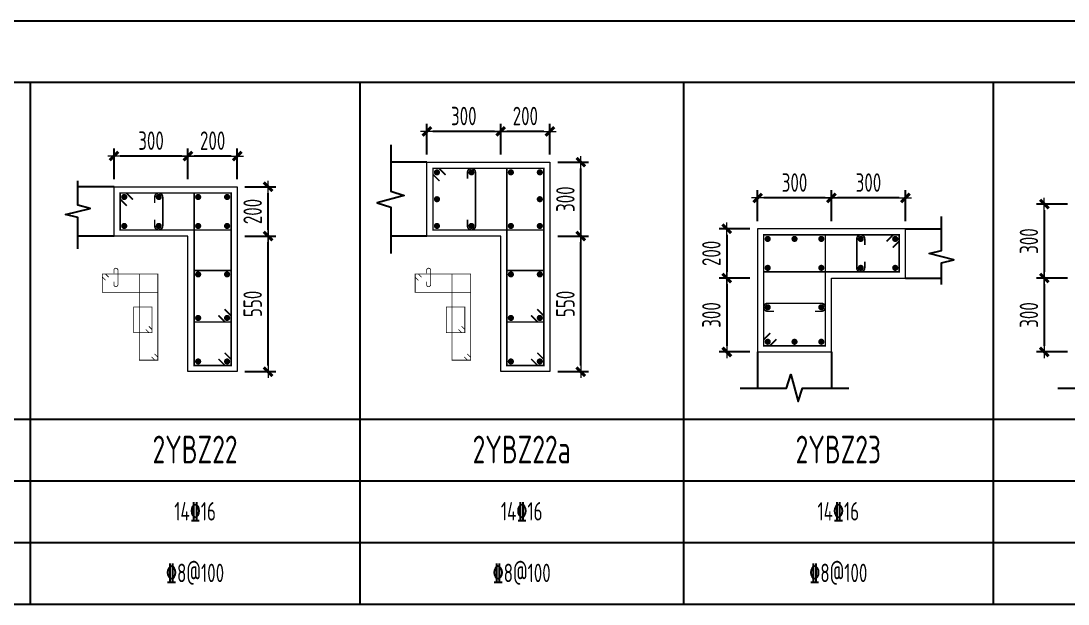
# Model space of a CAD drawing. Extents: x 292423 to 376523, y 106557 to 361882.
# Drawn here: x 329941 to 346941, y 260971 to 270438 of the extents above; entities that cross this region are included whole.
import ezdxf
from ezdxf.enums import TextEntityAlignment as Align

# ---------------------------------------------------------------- set-up
doc = ezdxf.new("R2010")
doc.units = 0
doc.header["$LTSCALE"] = 1000
doc.layers.get('0').update_dxf_attribs({"linetype": 'CONTINUOUS'})
doc.layers.get('Defpoints').update_dxf_attribs({"linetype": 'CONTINUOUS'})
for name, color, linetype, lineweight in [('REIN', 6, 'CONTINUOUS', 18), ('Z-柱大样外框', 7, 'ByLayer', 18), ('Z-详图标注', 3, 'CONTINUOUS', 18)]:
    doc.layers.add(name, color=color, linetype=linetype, lineweight=lineweight)
doc.layers.add('TAB', color=7, linetype='CONTINUOUS')
doc.layers.add('THIN', color=7, linetype='CONTINUOUS')
doc.styles.get("Standard").update_dxf_attribs({"font": 'tssdeng.shx', "width": 0.7, "bigfont": 'tssdchn.shx'})
doc.styles.add('TCCAD_Dimension', font='Tssdeng.shx', dxfattribs={"width": 0.7, "bigfont": 'tssdchn.shx'})
doc.dimstyles.new('TCCAD_25_100', dxfattribs={"dimtxt": 300, "dimasz": 100, "dimexe": 125, "dimexo": 125, "dimgap": 100, "dimtad": 1, "dimdec": 0, "dimlfac": 0.25, "dimzin": 0, "dimdsep": 46, "dimtxsty": 'TCCAD_Dimension', "dimblk": '_TCDBK25_100', "dimcen": 0, "dimclrt": 7, "dimadec": 0, "dimazin": 0, "dimtfac": 1, "dimtdec": 0, "dimtix": 1, "dimtmove": 2, "dimatfit": 3, "dimfxl": 1, "dimtolj": 1, "dimtzin": 0, "dimarcsym": 0})

# ---------------------------------------------------------------- blocks, each defined once
blk = doc.blocks.new('_TCDBK25_100')
blk.add_line((-1, 0), (1, 0))
at = {"const_width": 0.5}
blk.add_lwpolyline([(-0.7, -0.7), (0.7, 0.7)], dxfattribs=at)
blk = doc.blocks.new('*D443')
at = {"layer": 'Defpoints', "color": 0}
for p in [(333453, 266944), (333953, 266944), (333453, 264744)]:
    blk.add_point(p, dxfattribs=at)
at = {"layer": 'Z-详图标注', "color": 0, "lineweight": -2}
for p, q in [((333578, 266944), (334078, 266944)), ((333953, 264844), (333953, 266844)), ((333578, 264744), (334078, 264744))]:
    blk.add_line(p, q, dxfattribs=at)
at = {"layer": 'Z-详图标注', "color": 0, "lineweight": -2, "xscale": 100, "yscale": 100, "zscale": 100}
for p, rotation in [((333953, 266944), 90), ((333953, 264744), 270)]:
    blk.add_blockref('_TCDBK25_100', p, dxfattribs=dict(at, rotation=rotation))
at = {"layer": 'Z-详图标注', "color": 7, "insert": (333703, 265844), "char_height": 300, "attachment_point": 5, "rotation": 90, "style": 'TCCAD_Dimension'}
blk.add_mtext('\\A1;550', dxfattribs=at)
blk = doc.blocks.new('*D444')
at = {"layer": 'Defpoints', "color": 0}
for p in [(333453, 267744), (333953, 267744), (333453, 266944)]:
    blk.add_point(p, dxfattribs=at)
at = {"layer": 'Z-详图标注', "color": 0, "lineweight": -2}
for p, q in [((333578, 267744), (334078, 267744)), ((333953, 267044), (333953, 267644)), ((333578, 266944), (334078, 266944))]:
    blk.add_line(p, q, dxfattribs=at)
at = {"layer": 'Z-详图标注', "color": 0, "lineweight": -2, "xscale": 100, "yscale": 100, "zscale": 100}
for p, rotation in [((333953, 267744), 90), ((333953, 266944), 270)]:
    blk.add_blockref('_TCDBK25_100', p, dxfattribs=dict(at, rotation=rotation))
at = {"layer": 'Z-详图标注', "color": 7, "insert": (333703, 267344), "char_height": 300, "attachment_point": 5, "rotation": 90, "style": 'TCCAD_Dimension'}
blk.add_mtext('\\A1;200', dxfattribs=at)
blk = doc.blocks.new('*D445')
at = {"layer": 'Defpoints', "color": 0}
for p in [(332653, 268244), (332653, 267744), (333453, 267744)]:
    blk.add_point(p, dxfattribs=at)
at = {"layer": 'Z-详图标注', "color": 0, "lineweight": -2}
for p, q in [((332653, 267869), (332653, 268369)), ((333453, 267869), (333453, 268369)), ((333353, 268244), (332753, 268244))]:
    blk.add_line(p, q, dxfattribs=at)
at = {"layer": 'Z-详图标注', "color": 0, "lineweight": -2, "xscale": 100, "yscale": 100, "zscale": 100, "rotation": 180}
blk.add_blockref('_TCDBK25_100', (332653, 268244), dxfattribs=at)
at = {"layer": 'Z-详图标注', "color": 0, "lineweight": -2, "xscale": 100, "yscale": 100, "zscale": 100}
blk.add_blockref('_TCDBK25_100', (333453, 268244), dxfattribs=at)
at = {"layer": 'Z-详图标注', "color": 7, "insert": (333053, 268494), "char_height": 300, "attachment_point": 5, "style": 'TCCAD_Dimension'}
blk.add_mtext('\\A1;200', dxfattribs=at)
blk = doc.blocks.new('*D446')
at = {"layer": 'Defpoints', "color": 0}
for p in [(331453, 268244), (331453, 267744), (332653, 267744)]:
    blk.add_point(p, dxfattribs=at)
at = {"layer": 'Z-详图标注', "color": 0, "lineweight": -2}
for p, q in [((331453, 267869), (331453, 268369)), ((332653, 267869), (332653, 268369)), ((332553, 268244), (331553, 268244))]:
    blk.add_line(p, q, dxfattribs=at)
at = {"layer": 'Z-详图标注', "color": 0, "lineweight": -2, "xscale": 100, "yscale": 100, "zscale": 100, "rotation": 180}
blk.add_blockref('_TCDBK25_100', (331453, 268244), dxfattribs=at)
at = {"layer": 'Z-详图标注', "color": 0, "lineweight": -2, "xscale": 100, "yscale": 100, "zscale": 100}
blk.add_blockref('_TCDBK25_100', (332653, 268244), dxfattribs=at)
at = {"layer": 'Z-详图标注', "color": 7, "insert": (332053, 268494), "char_height": 300, "attachment_point": 5, "style": 'TCCAD_Dimension'}
blk.add_mtext('\\A1;300', dxfattribs=at)
blk = doc.blocks.new('*D447')
at = {"layer": 'Defpoints', "color": 0}
for p in [(343100, 267564), (343100, 267064), (344300, 267064)]:
    blk.add_point(p, dxfattribs=at)
at = {"layer": 'Z-详图标注', "color": 0, "lineweight": -2}
for p, q in [((343100, 267189), (343100, 267689)), ((344300, 267189), (344300, 267689)), ((344200, 267564), (343200, 267564))]:
    blk.add_line(p, q, dxfattribs=at)
at = {"layer": 'Z-详图标注', "color": 0, "lineweight": -2, "xscale": 100, "yscale": 100, "zscale": 100, "rotation": 180}
blk.add_blockref('_TCDBK25_100', (343100, 267564), dxfattribs=at)
at = {"layer": 'Z-详图标注', "color": 0, "lineweight": -2, "xscale": 100, "yscale": 100, "zscale": 100}
blk.add_blockref('_TCDBK25_100', (344300, 267564), dxfattribs=at)
at = {"layer": 'Z-详图标注', "color": 7, "insert": (343700, 267814), "char_height": 300, "attachment_point": 5, "style": 'TCCAD_Dimension'}
blk.add_mtext('\\A1;300', dxfattribs=at)
blk = doc.blocks.new('*D448')
at = {"layer": 'Defpoints', "color": 0}
for p in [(341900, 267564), (341900, 267064), (343100, 267064)]:
    blk.add_point(p, dxfattribs=at)
at = {"layer": 'Z-详图标注', "color": 0, "lineweight": -2}
for p, q in [((341900, 267189), (341900, 267689)), ((343100, 267189), (343100, 267689)), ((343000, 267564), (342000, 267564))]:
    blk.add_line(p, q, dxfattribs=at)
at = {"layer": 'Z-详图标注', "color": 0, "lineweight": -2, "xscale": 100, "yscale": 100, "zscale": 100, "rotation": 180}
blk.add_blockref('_TCDBK25_100', (341900, 267564), dxfattribs=at)
at = {"layer": 'Z-详图标注', "color": 0, "lineweight": -2, "xscale": 100, "yscale": 100, "zscale": 100}
blk.add_blockref('_TCDBK25_100', (343100, 267564), dxfattribs=at)
at = {"layer": 'Z-详图标注', "color": 7, "insert": (342500, 267814), "char_height": 300, "attachment_point": 5, "style": 'TCCAD_Dimension'}
blk.add_mtext('\\A1;300', dxfattribs=at)
blk = doc.blocks.new('*D449')
at = {"layer": 'Defpoints', "color": 0}
for p in [(341900, 267064), (341400, 266264), (341900, 266264)]:
    blk.add_point(p, dxfattribs=at)
at = {"layer": 'Z-详图标注', "color": 0, "lineweight": -2}
for p, q in [((341775, 267064), (341275, 267064)), ((341400, 266964), (341400, 266364)), ((341775, 266264), (341275, 266264))]:
    blk.add_line(p, q, dxfattribs=at)
at = {"layer": 'Z-详图标注', "color": 0, "lineweight": -2, "xscale": 100, "yscale": 100, "zscale": 100}
for p, rotation in [((341400, 267064), 90), ((341400, 266264), 270)]:
    blk.add_blockref('_TCDBK25_100', p, dxfattribs=dict(at, rotation=rotation))
at = {"layer": 'Z-详图标注', "color": 7, "insert": (341150, 266664), "char_height": 300, "attachment_point": 5, "rotation": 90, "style": 'TCCAD_Dimension'}
blk.add_mtext('\\A1;200', dxfattribs=at)
blk = doc.blocks.new('*D450')
at = {"layer": 'Defpoints', "color": 0}
for p in [(341900, 266264), (341400, 265064), (341900, 265064)]:
    blk.add_point(p, dxfattribs=at)
at = {"layer": 'Z-详图标注', "color": 0, "lineweight": -2}
for p, q in [((341775, 266264), (341275, 266264)), ((341400, 266164), (341400, 265164)), ((341775, 265064), (341275, 265064))]:
    blk.add_line(p, q, dxfattribs=at)
at = {"layer": 'Z-详图标注', "color": 0, "lineweight": -2, "xscale": 100, "yscale": 100, "zscale": 100}
for p, rotation in [((341400, 266264), 90), ((341400, 265064), 270)]:
    blk.add_blockref('_TCDBK25_100', p, dxfattribs=dict(at, rotation=rotation))
at = {"layer": 'Z-详图标注', "color": 7, "insert": (341150, 265664), "char_height": 300, "attachment_point": 5, "rotation": 90, "style": 'TCCAD_Dimension'}
blk.add_mtext('\\A1;300', dxfattribs=at)
blk = doc.blocks.new('*D579')
at = {"layer": 'Defpoints', "color": 0}
for p in [(338530, 266944), (339030, 266944), (338530, 264744)]:
    blk.add_point(p, dxfattribs=at)
at = {"layer": 'Z-详图标注', "color": 0, "lineweight": -2}
for p, q in [((338655, 266944), (339155, 266944)), ((339030, 264844), (339030, 266844)), ((338655, 264744), (339155, 264744))]:
    blk.add_line(p, q, dxfattribs=at)
at = {"layer": 'Z-详图标注', "color": 0, "lineweight": -2, "xscale": 100, "yscale": 100, "zscale": 100}
for p, rotation in [((339030, 266944), 90), ((339030, 264744), 270)]:
    blk.add_blockref('_TCDBK25_100', p, dxfattribs=dict(at, rotation=rotation))
at = {"layer": 'Z-详图标注', "color": 7, "insert": (338780, 265844), "char_height": 300, "attachment_point": 5, "rotation": 90, "style": 'TCCAD_Dimension'}
blk.add_mtext('\\A1;550', dxfattribs=at)
blk = doc.blocks.new('*D580')
at = {"layer": 'Defpoints', "color": 0}
for p in [(338530, 268144), (339030, 268144), (338530, 266944)]:
    blk.add_point(p, dxfattribs=at)
at = {"layer": 'Z-详图标注', "color": 0, "lineweight": -2}
for p, q in [((338655, 268144), (339155, 268144)), ((339030, 267044), (339030, 268044)), ((338655, 266944), (339155, 266944))]:
    blk.add_line(p, q, dxfattribs=at)
at = {"layer": 'Z-详图标注', "color": 0, "lineweight": -2, "xscale": 100, "yscale": 100, "zscale": 100}
for p, rotation in [((339030, 268144), 90), ((339030, 266944), 270)]:
    blk.add_blockref('_TCDBK25_100', p, dxfattribs=dict(at, rotation=rotation))
at = {"layer": 'Z-详图标注', "color": 7, "insert": (338780, 267544), "char_height": 300, "attachment_point": 5, "rotation": 90, "style": 'TCCAD_Dimension'}
blk.add_mtext('\\A1;300', dxfattribs=at)
blk = doc.blocks.new('*D581')
at = {"layer": 'Defpoints', "color": 0}
for p in [(337730, 268644), (337730, 268144), (338530, 268144)]:
    blk.add_point(p, dxfattribs=at)
at = {"layer": 'Z-详图标注', "color": 0, "lineweight": -2}
for p, q in [((337730, 268269), (337730, 268769)), ((338530, 268269), (338530, 268769)), ((338430, 268644), (337830, 268644))]:
    blk.add_line(p, q, dxfattribs=at)
at = {"layer": 'Z-详图标注', "color": 0, "lineweight": -2, "xscale": 100, "yscale": 100, "zscale": 100, "rotation": 180}
blk.add_blockref('_TCDBK25_100', (337730, 268644), dxfattribs=at)
at = {"layer": 'Z-详图标注', "color": 0, "lineweight": -2, "xscale": 100, "yscale": 100, "zscale": 100}
blk.add_blockref('_TCDBK25_100', (338530, 268644), dxfattribs=at)
at = {"layer": 'Z-详图标注', "color": 7, "insert": (338130, 268894), "char_height": 300, "attachment_point": 5, "style": 'TCCAD_Dimension'}
blk.add_mtext('\\A1;200', dxfattribs=at)
blk = doc.blocks.new('*D582')
at = {"layer": 'Defpoints', "color": 0}
for p in [(336530, 268644), (336530, 268144), (337730, 268144)]:
    blk.add_point(p, dxfattribs=at)
at = {"layer": 'Z-详图标注', "color": 0, "lineweight": -2}
for p, q in [((336530, 268269), (336530, 268769)), ((337730, 268269), (337730, 268769)), ((337630, 268644), (336630, 268644))]:
    blk.add_line(p, q, dxfattribs=at)
at = {"layer": 'Z-详图标注', "color": 0, "lineweight": -2, "xscale": 100, "yscale": 100, "zscale": 100, "rotation": 180}
blk.add_blockref('_TCDBK25_100', (336530, 268644), dxfattribs=at)
at = {"layer": 'Z-详图标注', "color": 0, "lineweight": -2, "xscale": 100, "yscale": 100, "zscale": 100}
blk.add_blockref('_TCDBK25_100', (337730, 268644), dxfattribs=at)
at = {"layer": 'Z-详图标注', "color": 7, "insert": (337130, 268894), "char_height": 300, "attachment_point": 5, "style": 'TCCAD_Dimension'}
blk.add_mtext('\\A1;300', dxfattribs=at)
blk = doc.blocks.new('*D585')
at = {"layer": 'Defpoints', "color": 0}
for p in [(347055, 267464), (346555, 266264), (347055, 266264)]:
    blk.add_point(p, dxfattribs=at)
at = {"layer": 'Z-详图标注', "color": 0, "lineweight": -2}
for p, q in [((346930, 267464), (346430, 267464)), ((346555, 267364), (346555, 266364)), ((346930, 266264), (346430, 266264))]:
    blk.add_line(p, q, dxfattribs=at)
at = {"layer": 'Z-详图标注', "color": 0, "lineweight": -2, "xscale": 100, "yscale": 100, "zscale": 100}
for p, rotation in [((346555, 267464), 90), ((346555, 266264), 270)]:
    blk.add_blockref('_TCDBK25_100', p, dxfattribs=dict(at, rotation=rotation))
at = {"layer": 'Z-详图标注', "color": 7, "insert": (346305, 266864), "char_height": 300, "attachment_point": 5, "rotation": 90, "style": 'TCCAD_Dimension'}
blk.add_mtext('\\A1;300', dxfattribs=at)
blk = doc.blocks.new('*D586')
at = {"layer": 'Defpoints', "color": 0}
for p in [(347055, 266264), (346555, 265064), (347055, 265064)]:
    blk.add_point(p, dxfattribs=at)
at = {"layer": 'Z-详图标注', "color": 0, "lineweight": -2}
for p, q in [((346930, 266264), (346430, 266264)), ((346555, 266164), (346555, 265164)), ((346930, 265064), (346430, 265064))]:
    blk.add_line(p, q, dxfattribs=at)
at = {"layer": 'Z-详图标注', "color": 0, "lineweight": -2, "xscale": 100, "yscale": 100, "zscale": 100}
for p, rotation in [((346555, 266264), 90), ((346555, 265064), 270)]:
    blk.add_blockref('_TCDBK25_100', p, dxfattribs=dict(at, rotation=rotation))
at = {"layer": 'Z-详图标注', "color": 7, "insert": (346305, 265664), "char_height": 300, "attachment_point": 5, "rotation": 90, "style": 'TCCAD_Dimension'}
blk.add_mtext('\\A1;300', dxfattribs=at)

msp = doc.modelspace()

# ---------------------------------------------------------------- linework, layer by layer
at = {"layer": 'REIN', "color": 210}
for points, const_width in [([(336736, 267838.2), (336629.9, 267944.3), (336629.9, 268044.3), (338429.9, 268044.3), (338429.9, 267044.3), (336629.9, 267044.3), (336629.9, 268044.3), (336729.9, 268044.3), (336836, 267938.2)], 25), ([(338323.9, 265050.4), (338429.9, 264944.3), (338429.9, 264844.3), (337829.9, 264844.3), (337829.9, 268044.3), (338429.9, 268044.3), (338429.9, 264844.3), (338329.9, 264844.3), (338223.9, 264950.4)], 25), ([(331658.9, 267438.2), (331552.8, 267544.3), (331552.8, 267644.3), (333352.8, 267644.3), (333352.8, 267044.3), (331552.8, 267044.3), (331552.8, 267644.3), (331652.8, 267644.3), (331758.9, 267538.2)], 25), ([(333246.8, 265050.4), (333352.8, 264944.3), (333352.8, 264844.3), (332752.8, 264844.3), (332752.8, 267644.3), (333352.8, 267644.3), (333352.8, 264844.3), (333252.8, 264844.3), (333146.8, 264950.4)], 25), ([(342206, 265270), (342099.9, 265163.9), (341999.9, 265163.9), (341999.9, 266963.9), (342999.9, 266963.9), (342999.9, 265163.9), (341999.9, 265163.9), (341999.9, 265263.9), (342106, 265370)], 25), ([(343993.8, 266857.9), (344099.9, 266963.9), (344199.9, 266963.9), (344199.9, 266363.9), (341999.9, 266363.9), (341999.9, 266963.9), (344199.9, 266963.9), (344199.9, 266863.9), (344093.8, 266757.9)], 25), ([(331316.3, 266227), (331263.3, 266280.1), (331263.3, 266330.1), (332163.3, 266330.1), (332163.3, 266030.1), (331263.3, 266030.1), (331263.3, 266330.1), (331313.3, 266330.1), (331366.3, 266277)], 12.5), ([(332110.2, 265033.1), (332163.3, 264980.1), (332163.3, 264930.1), (331863.3, 264930.1), (331863.3, 266330.1), (332163.3, 266330.1), (332163.3, 264930.1), (332113.3, 264930.1), (332060.2, 264983.1)], 12.5), ([(336393.4, 266227), (336340.4, 266280.1), (336340.4, 266330.1), (337240.4, 266330.1), (337240.4, 266030.1), (336340.4, 266030.1), (336340.4, 266330.1), (336390.4, 266330.1), (336443.4, 266277)], 12.5), ([(337187.3, 265033.1), (337240.4, 264980.1), (337240.4, 264930.1), (336940.4, 264930.1), (336940.4, 266330.1), (337240.4, 266330.1), (337240.4, 264930.1), (337190.4, 264930.1), (337137.3, 264983.1)], 12.5)]:
    msp.add_lwpolyline(points, dxfattribs=dict(at, const_width=const_width))
at = {"layer": 'REIN', "color": 6, "const_width": 50}
for points in [[(336669.9, 267979.3, 1), (336719.9, 267979.3, 1)], [(337229.9, 267979.3, 1), (337279.9, 267979.3, 1)], [(337869.9, 267979.3, 1), (337919.9, 267979.3, 1)], [(338339.9, 267979.3, 1), (338389.9, 267979.3, 1)], [(331592.8, 267579.3, 1), (331642.8, 267579.3, 1)], [(332152.8, 267579.3, 1), (332202.8, 267579.3, 1)], [(332792.8, 267579.3, 1), (332842.8, 267579.3, 1)], [(333262.8, 267579.3, 1), (333312.8, 267579.3, 1)], [(336669.9, 267543.5, 1), (336719.9, 267543.5, 1)], [(338339.9, 267543.5, 1), (338389.9, 267543.5, 1)], [(331592.8, 267109.3, 1), (331642.8, 267109.3, 1)], [(332152.8, 267109.3, 1), (332202.8, 267109.3, 1)], [(332792.8, 267109.3, 1), (332842.8, 267109.3, 1)], [(333262.8, 267109.3, 1), (333312.8, 267109.3, 1)], [(336669.9, 267109.3, 1), (336719.9, 267109.3, 1)], [(337229.9, 267109.3, 1), (337279.9, 267109.3, 1)], [(337869.9, 267109.3, 1), (337919.9, 267109.3, 1)], [(338339.9, 267109.3, 1), (338389.9, 267109.3, 1)], [(342039.9, 266898.9, 1), (342089.9, 266898.9, 1)], [(342474.9, 266898.9, 1), (342524.9, 266898.9, 1)], [(342909.9, 266898.9, 1), (342959.9, 266898.9, 1)], [(343549.9, 266898.9, 1), (343599.9, 266898.9, 1)], [(344109.9, 266898.9, 1), (344159.9, 266898.9, 1)], [(342039.9, 266428.9, 1), (342089.9, 266428.9, 1)], [(342909.9, 266428.9, 1), (342959.9, 266428.9, 1)], [(343549.9, 266428.9, 1), (343599.9, 266428.9, 1)], [(344109.9, 266428.9, 1), (344159.9, 266428.9, 1)], [(332792.8, 266322.6, 1), (332842.8, 266322.6, 1)], [(333262.8, 266322.6, 1), (333312.8, 266322.6, 1)], [(337869.9, 266322.6, 1), (337919.9, 266322.6, 1)], [(338339.9, 266322.6, 1), (338389.9, 266322.6, 1)], [(342039.9, 265788.9, 1), (342089.9, 265788.9, 1)], [(342909.9, 265788.9, 1), (342959.9, 265788.9, 1)], [(332792.8, 265616, 1), (332842.8, 265616, 1)], [(333262.8, 265616, 1), (333312.8, 265616, 1)], [(337869.9, 265616, 1), (337919.9, 265616, 1)], [(338339.9, 265616, 1), (338389.9, 265616, 1)], [(342039.9, 265228.9, 1), (342089.9, 265228.9, 1)], [(342474.9, 265228.9, 1), (342524.9, 265228.9, 1)], [(342909.9, 265228.9, 1), (342959.9, 265228.9, 1)], [(332792.8, 264909.3, 1), (332842.8, 264909.3, 1)], [(333262.8, 264909.3, 1), (333312.8, 264909.3, 1)], [(337869.9, 264909.3, 1), (337919.9, 264909.3, 1)], [(338339.9, 264909.3, 1), (338389.9, 264909.3, 1)]]:
    msp.add_lwpolyline(points, format="xyb", close=True, dxfattribs=at)
at = {"layer": 'REIN', "color": 6}
for points, const_width in [([(337189.9, 267879.3), (337189.9, 267979.3, -1), (337319.9, 267979.3), (337319.9, 267109.3, -1), (337189.9, 267109.3), (337189.9, 267209.3)], 25), ([(332112.8, 267479.3), (332112.8, 267579.3, -1), (332242.8, 267579.3), (332242.8, 267109.3, -1), (332112.8, 267109.3), (332112.8, 267209.3)], 25), ([(343639.9, 266528.9), (343639.9, 266428.9, -1), (343509.9, 266428.9), (343509.9, 266898.9, -1), (343639.9, 266898.9), (343639.9, 266798.9)], 25), ([(331449.9, 266340.9), (331449.9, 266390.9, -1), (331514.9, 266390.9), (331514.9, 266155.9, -1), (331449.9, 266155.9), (331449.9, 266205.9)], 12.5), ([(336527, 266340.9), (336527, 266390.9, -1), (336592, 266390.9), (336592, 266155.9, -1), (336527, 266155.9), (336527, 266205.9)], 12.5), ([(342164.9, 265723.9), (342064.9, 265723.9, -1), (342064.9, 265853.9), (342934.9, 265853.9, -1), (342934.9, 265723.9), (342834.9, 265723.9)], 25)]:
    msp.add_lwpolyline(points, format="xyb", dxfattribs=dict(at, const_width=const_width))
for points, const_width in [([(333246.8, 265757), (333352.8, 265651), (333352.8, 265551), (332752.8, 265551), (332752.8, 266387.6), (333352.8, 266387.6), (333352.8, 265551), (333252.8, 265551), (333146.8, 265657)], 25), ([(338323.9, 265757), (338429.9, 265651), (338429.9, 265551), (337829.9, 265551), (337829.9, 266387.6), (338429.9, 266387.6), (338429.9, 265551), (338329.9, 265551), (338223.9, 265657)], 25), ([(332016.9, 265479.8), (332069.9, 265426.7), (332069.9, 265376.7), (331769.9, 265376.7), (331769.9, 265795.1), (332069.9, 265795.1), (332069.9, 265376.7), (332019.9, 265376.7), (331966.9, 265429.8)], 12.5), ([(337094, 265479.8), (337147, 265426.7), (337147, 265376.7), (336847, 265376.7), (336847, 265795.1), (337147, 265795.1), (337147, 265376.7), (337097, 265376.7), (337044, 265429.8)], 12.5)]:
    msp.add_lwpolyline(points, dxfattribs=dict(at, const_width=const_width))
at = {"layer": 'TAB'}
for p, q in [((360622.1, 269437.6), (295391.9, 269437.6)), ((330090.2, 269437.6), (330090.2, 260970.9)), ((335444.4, 269437.6), (335444.4, 260970.9)), ((340694.9, 269437.6), (340694.9, 260970.9)), ((345726.3, 269437.6), (345726.3, 260970.9)), ((297191.9, 263970.9), (360622.1, 263970.9)), ((297191.9, 262970.9), (360622.1, 262970.9)), ((297191.9, 261970.9), (360622.1, 261970.9)), ((297191.9, 260970.9), (360622.1, 260970.9))]:
    msp.add_line(p, q, dxfattribs=at)
msp.add_lwpolyline([(360622.1, 269437.6), (295391.9, 269437.6), (295391.9, 270437.6), (360622.1, 270437.6), (360622.1, 260970.9)], dxfattribs=at)
at = {"layer": 'THIN'}
for p, q in [((336529.9, 268144.3), (335943.9, 268144.3)), ((331452.8, 267744.3), (330866.8, 267744.3)), ((331452.8, 266944.3), (330866.8, 266944.3)), ((336529.9, 266944.3), (335943.9, 266944.3)), ((344299.9, 267063.9), (344885.9, 267063.9)), ((344299.9, 266263.9), (344885.9, 266263.9)), ((341899.9, 265063.9), (341899.9, 264478)), ((343099.9, 265063.9), (343099.9, 264478))]:
    msp.add_line(p, q, dxfattribs=at)
for points in [[(335943.9, 268424.3), (335943.9, 267674.3), (336163.9, 267604.3), (335723.9, 267484.3), (335943.9, 267414.3), (335943.9, 266664.3)], [(330866.8, 266740), (330866.8, 267244.7), (330666.8, 267294.7), (331066.8, 267394.7), (330866.8, 267444.7), (330866.8, 267844.3)], [(344885.9, 266159.4), (344885.9, 266511.5), (345085.9, 266561.5), (344685.9, 266661.5), (344885.9, 266711.5), (344885.9, 267263.7)], [(341619.9, 264478), (342369.9, 264478), (342439.9, 264698), (342559.9, 264258), (342629.9, 264478), (343379.9, 264478)], [(346775, 264478), (347525, 264478), (347595, 264698), (347715, 264258), (347785, 264478), (348535, 264478)]]:
    msp.add_lwpolyline(points, dxfattribs=at)
at = {"layer": 'Z-柱大样外框'}
for points in [[(336529.9, 268144.3), (338529.9, 268144.3), (338529.9, 264744.3), (337729.9, 264744.3), (337729.9, 266944.3), (336529.9, 266944.3)], [(331452.8, 267744.3), (333452.8, 267744.3), (333452.8, 264744.3), (332652.8, 264744.3), (332652.8, 266944.3), (331452.8, 266944.3)], [(341899.9, 265063.9), (343099.9, 265063.9), (343099.9, 266263.9), (344299.9, 266263.9), (344299.9, 267063.9), (341899.9, 267063.9)]]:
    msp.add_lwpolyline(points, close=True, dxfattribs=at)

# ---------------------------------------------------------------- texts
at = {"layer": 'TAB', "width": 0.7}
for s, height, p in [('2YBZ22', 450, (332767.3, 263479.6)), ('2YBZ22a', 450, (338069.7, 263479.6)), ('2YBZ23', 450, (343210.6, 263479.6)), ('14%%13216 ', 300, (332832.3, 262476.7)), ('14%%13216 ', 300, (338134.7, 262476.7)), ('14%%13216', 300, (343210.6, 262476.7)), ('%%1328@100', 300, (332767.3, 261476.7)), ('%%1328@100', 300, (338069.7, 261476.7)), ('%%1328@100', 300, (343210.6, 261476.7))]:
    msp.add_text(s, height=height, dxfattribs=at).set_placement(p, align=Align.MIDDLE_CENTER)

# ---------------------------------------------------------------- dimensions: what is measured, and where the dimension line sits
at = {"layer": 'Z-详图标注'}
for base, p1, p2, angle, picture, middle in [((336529.9, 268644.3), (337729.9, 268144.3), (336529.9, 268144.3), 180, '*D582', (337129.9, 268894.3)), ((337729.9, 268644.3), (338529.9, 268144.3), (337729.9, 268144.3), 180, '*D581', (338129.9, 268894.3)), ((331452.8, 268244.3), (332652.8, 267744.3), (331452.8, 267744.3), 180, '*D446', (332052.8, 268494.3)), ((332652.8, 268244.3), (333452.8, 267744.3), (332652.8, 267744.3), 180, '*D445', (333052.8, 268494.3)), ((339029.9, 268144.3), (338529.9, 266944.3), (338529.9, 268144.3), 90, '*D580', (338779.9, 267544.3)), ((341899.9, 267563.9), (343099.9, 267063.9), (341899.9, 267063.9), 180, '*D448', (342499.9, 267813.9)), ((343099.9, 267563.9), (344299.9, 267063.9), (343099.9, 267063.9), 180, '*D447', (343699.9, 267813.9)), ((333952.8, 267744.3), (333452.8, 266944.3), (333452.8, 267744.3), 90, '*D444', (333702.8, 267344.3)), ((346555, 266263.9), (347055, 267463.9), (347055, 266263.9), 270, '*D585', (346305, 266863.9)), ((341399.9, 266263.9), (341899.9, 267063.9), (341899.9, 266263.9), 270, '*D449', (341149.9, 266663.9)), ((333952.8, 266944.3), (333452.8, 264744.3), (333452.8, 266944.3), 90, '*D443', (333702.8, 265844.3)), ((339029.9, 266944.3), (338529.9, 264744.3), (338529.9, 266944.3), 90, '*D579', (338779.9, 265844.3)), ((341399.9, 265063.9), (341899.9, 266263.9), (341899.9, 265063.9), 270, '*D450', (341149.9, 265663.9)), ((346555, 265063.9), (347055, 266263.9), (347055, 265063.9), 270, '*D586', (346305, 265663.9))]:
    dim = msp.add_linear_dim(base=base, p1=p1, p2=p2, angle=angle, dimstyle='TCCAD_25_100', dxfattribs=at)
    dim.commit()
    dim.dimension.update_dxf_attribs({"geometry": picture, "text_midpoint": middle})

doc.saveas('drawing.dxf')
